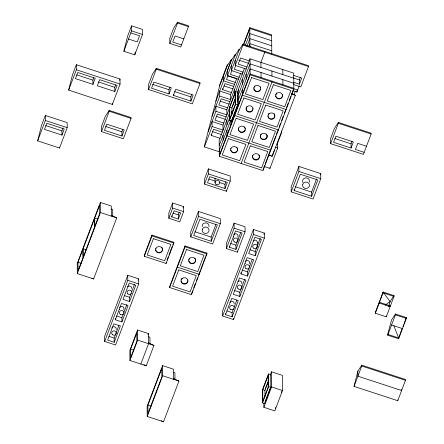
<?xml version="1.0" encoding="UTF-8"?>
<svg xmlns="http://www.w3.org/2000/svg" width="444" height="444" viewBox="0 0 444 444"><rect width="100%" height="100%" fill="white"/><g stroke="black" fill="none" stroke-linecap="round" stroke-linejoin="round"><path stroke-width="0.67" d="M155.816 248.218L155.683 250.311L156.46 251.826L157.942 252.769L159.74 252.897L161.361 252.175L162.376 250.788L162.515 249.117L161.738 247.608L160.256 246.659L158.464 246.531L156.837 247.258L155.822 248.64M187.901 279.909L187.762 282.001L186.746 283.389L185.126 284.11L183.328 283.982L181.846 283.039L181.069 281.529L181.202 279.437L182.223 278.049M202.159 226.673L202.298 225.003L203.313 223.621L204.939 222.894L206.732 223.021L208.214 223.97L208.991 225.48L208.902 226.595M230.858 148.213L230.725 150.305L231.502 151.82L232.983 152.764L234.782 152.891L236.402 152.17L237.418 150.782L237.557 149.112L236.78 147.602L235.298 146.653L233.505 146.526L231.879 147.253L230.863 148.635M238.567 127.844L238.428 129.515L239.205 131.03L240.692 131.973L242.485 132.101L244.106 131.38L245.127 129.992M237.557 148.69L237.418 150.366L236.397 151.748L234.776 152.47L232.983 152.342L231.496 151.398L230.719 149.889M253.985 87.107L253.846 89.2L254.623 90.709L256.11 91.658L257.903 91.786L259.529 91.059L260.545 89.677L260.678 87.585L260.273 86.791M252.969 107.953L252.836 110.045L251.82 111.427L250.194 112.154L248.401 112.027L246.919 111.078L246.143 109.568L246.281 107.898L247.297 106.516L248.918 105.789L250.716 105.916L252.198 106.86L252.975 108.375M252.714 155.378L252.575 157.048L253.352 158.558L254.839 159.507L256.632 159.635L258.253 158.908L259.274 157.526M260.378 135.564L260.284 136.68L261.061 138.189L262.543 139.138L264.341 139.266L265.962 138.539L266.977 137.157M282.534 94.744L282.395 96.415L281.379 97.802L279.753 98.524L277.961 98.396L276.479 97.452L275.702 95.937M309.296 182.145L309.435 180.469L308.658 178.96L307.17 178.016L305.378 177.889L303.757 178.61L302.736 179.998L302.597 181.668L302.969 182.384M135.303 52.026L134.787 54.834L123.859 51.254L127.678 36.014L131.529 25.83L142.457 29.409L142.496 34.466L134.787 54.834M223.537 75.78L223.571 80.83L215.862 101.199L204.401 146.065L204.407 146.903L219.836 151.959M357.87 371.151L354.051 386.385L397.763 400.71L405.472 380.341L405.461 379.498L361.755 365.173L357.87 371.151L357.903 376.201L401.615 390.526L401.609 389.26M388.711 306.81L390.098 301.576L393.983 295.599L383.055 292.019L375.346 312.387L375.352 313.231L386.28 316.811L393.989 296.442L393.983 295.599M387.712 334.365L391.536 319.969L395.421 313.997L406.349 317.577L406.354 318.415L398.645 338.789L387.717 335.203L387.712 334.365L398.64 337.945L398.645 338.789M45.327 115.451L41.47 125.635L37.651 140.87L59.507 148.035L67.216 127.667L67.183 122.616L45.327 115.451L45.36 120.502L37.651 140.87M76.324 64.707L72.472 74.892L68.654 90.126L112.36 104.451L120.069 84.083L120.035 79.032L76.324 64.707L76.357 69.758L68.654 90.126M61.949 135.098L64.258 128.988L46.775 123.254L44.461 129.365L61.949 135.098L61.916 130.886L63.076 127.833M92.946 84.354L95.26 78.244L77.772 72.511L75.463 78.621L92.946 84.354L92.918 80.142L93.839 77.7M123.859 51.254L131.568 30.88L131.529 25.83M114.802 91.514L117.111 85.403L99.628 79.676L97.319 85.786L114.802 91.514L114.768 87.307L115.695 84.86M119.553 80.303L120.035 79.032M101.493 131.613L109.202 111.244L109.196 110.401L131.047 117.566L131.058 118.404L123.349 138.778L101.493 131.613L101.46 126.562L105.311 116.378L109.196 110.401M121.934 136.019L124.242 129.909L106.76 124.181L104.451 130.292L121.934 136.019L121.906 131.812L122.827 129.371M111.339 216.117L111.266 206.01L100.338 202.431L77.228 263.497L77.3 273.598L93.623 278.949L116.728 217.882L111.327 215.273M78.005 262.304L82.9 249.367L82.961 257.786L78.066 270.718L78.005 262.304L81.219 263.353M83.111 248.807L94.467 218.803L94.528 227.223L83.172 257.226L83.111 248.807L86.325 249.861M94.716 218.148L99.573 205.311L99.634 213.731L94.772 226.568L94.716 218.148L97.93 219.203M77.3 273.598L100.411 212.532L100.338 202.431M148.585 89.538L156.294 69.17L156.288 68.326L200 82.651L200.005 83.494L192.296 103.863L148.585 89.538L148.551 84.488L152.403 74.303L156.288 68.326M169.802 43.412L177.511 23.044L177.506 22.2L188.434 25.78L188.439 26.623L180.73 46.992L169.802 43.412L169.769 38.362L173.621 28.177L177.506 22.2M169.025 93.945L171.34 87.834L153.852 82.107L151.543 88.217L169.025 93.945L168.998 89.738L169.919 87.296M173.399 95.377L175.707 89.266L193.196 94.999L190.881 101.11L173.399 95.377L173.388 94.178M190.881 101.11L190.853 96.897L191.775 94.455M127.761 275.28L104.64 336.391L104.673 341.442L115.601 345.021L138.722 283.916L138.689 278.865L127.761 275.28L127.794 280.331L104.673 341.442M115.335 319.752L121.506 303.457L128.061 305.605L121.895 321.9L115.335 319.752L115.329 318.548M151.959 235.087L144.25 255.455L144.256 256.299L166.112 263.464L173.82 243.09L173.815 242.252L151.959 235.087L151.965 235.931L144.256 256.299M114.186 342.269L120.352 325.974L113.797 323.826L107.631 340.121L114.186 342.269L114.158 338.062L118.898 325.524M121.895 321.9L121.867 317.688L123.288 313.93M123.759 312.676L126.845 304.529M129.604 301.531L135.77 285.237L129.21 283.083L123.044 299.384L129.604 301.531L129.57 297.319L130.997 293.562M131.707 291.68L134.554 284.16M138.201 280.147L138.689 278.865M172.644 202.997L168.787 213.181L168.825 218.232L179.748 221.817L183.605 211.627L183.572 206.577L172.644 202.997L172.677 208.047L168.825 218.232M215.862 101.199L219.63 85.947L227.339 65.579L231.224 59.601L231.23 60.445L223.521 80.814L234.499 84.41M171.778 216.911L174.092 210.8L180.647 212.948L178.338 219.064L171.778 216.911L171.773 215.712M227.461 75.696L235.17 55.322L235.165 54.484L231.28 60.462L227.422 70.646L227.461 75.696L238.389 79.276M212.043 116.433L219.752 96.065L219.719 91.014L230.641 94.594L230.68 99.645L219.752 96.065M227.866 75.824L226.479 79.493L235.27 82.373M231.413 92.557L222.672 89.694L224.986 83.583L233.727 86.447M208.225 131.668L215.934 111.3L215.895 106.249L226.823 109.829L226.862 114.879L215.934 111.3M242.269 72.877L242.274 74.142L231.352 70.563L239.055 50.189L242.94 44.217L308.508 65.701L308.513 66.539L300.804 86.913L293.734 84.593M232.034 70.097L230.414 74.376L239.161 77.239M178.338 219.064L178.305 214.852L179.232 212.41M204.407 146.903L212.115 126.534L212.077 121.484L223.005 125.064L223.043 130.114L212.115 126.534M246.165 69.009L235.237 65.429L242.946 45.055L242.94 44.217M243.301 44.861L249.8 27.678L271.656 34.837L271.789 53.99M235.692 65.573L234.304 69.242L243.046 72.106M243.784 44.433L249.811 28.516L271.661 35.681M183.089 207.853L183.572 206.577M140.848 364.058L148.557 343.689L148.485 333.588L137.557 330.009L129.848 350.377L129.92 360.478L146.243 365.828L153.946 345.46L148.551 342.851M219.958 138.262L211.216 135.398L213.531 129.287L222.272 132.151M245.266 45.665L249.844 33.566L271.7 40.731M130.625 349.184L136.791 332.889L136.852 341.303L130.686 357.603L130.625 349.184L133.838 350.238M246.986 46.259L249.878 38.617L271.734 45.782M167.072 260.073L168.276 256.893M168.998 254.984L172.372 246.07M172.849 244.794L173.815 242.252M129.92 360.478L137.629 340.11L137.557 330.009M230.641 94.594L236.885 78.094M248.951 46.215L249.917 43.673L271.767 50.832M226.823 109.829L240.548 73.571M235.509 91.542L229.343 107.837L229.431 120.463L231.613 121.179L237.779 104.884L237.695 92.258L235.509 91.542L235.598 104.168L229.431 120.463M223.005 125.064L244.433 68.437M208.364 168.875L204.512 179.06L204.545 184.11L226.401 191.275L230.253 181.091L230.22 176.04L208.364 168.875L208.397 173.926L204.545 184.11M229.787 112.293L219.186 140.298L219.297 156.294L263.009 170.618L293.839 89.139L293.728 73.143L250.022 58.824L237.251 92.557M232.24 106.671L235.081 99.151M237.218 93.506L237.695 92.258M231.962 114.885L231.912 107.953L235.592 98.229M219.225 145.349L229.82 117.344M238.495 94.428L250.055 63.875L293.767 78.194M148.002 334.865L148.485 333.588M219.258 150.399L230.58 120.485M238.528 99.478L250.089 68.925L293.8 83.244M231.996 119.741L237.146 106.127M185.054 245.932L169.636 286.674L169.641 287.512L191.497 294.677L206.915 253.935L206.91 253.097L185.054 245.932L185.059 246.775L169.641 287.512M219.292 155.45L250.127 73.976L293.834 88.3M219.297 156.294L250.133 74.82L250.022 58.824M198.435 211.449L190.726 231.818L190.765 236.868L212.621 244.034L220.324 223.665L220.291 218.614L198.435 211.449L198.474 216.5L190.765 236.868M224.986 188.522L227.3 182.412L209.812 176.679L207.503 182.789L224.986 188.522L224.958 184.31L225.879 181.868M211.205 241.281L217.371 224.986L199.883 219.253L193.717 235.548L211.205 241.281L211.172 237.068L215.917 224.536M173.554 379.293L173.482 369.192L162.56 365.612L147.142 406.349L147.214 416.45L163.531 421.8L178.949 381.063L173.549 378.454M147.919 405.156L161.794 368.492L161.849 376.906L147.974 413.575L147.919 405.156L151.132 406.21M191.492 293.834L192.718 290.598M193.695 288.012L195.41 283.488M196.387 280.902L197.608 277.667M198.59 275.08L200.299 270.551M200.793 269.258L202.991 263.442M203.485 262.149L205.195 257.62M205.683 256.327L206.91 253.097M241.153 163.453L271.989 81.979L271.983 81.135M147.214 416.45L162.626 375.713L162.56 365.612M234.105 223.138L226.396 243.506L226.429 248.557L237.357 252.137L245.066 231.768L245.033 226.718L234.105 223.138L234.138 228.188L226.429 248.557M229.387 247.236L235.553 230.941L242.108 233.089L235.942 249.384L229.387 247.236L229.376 246.037M263.003 169.774L264.718 165.251M265.207 163.958L275.73 136.147M276.462 134.21L278.421 129.038L278.427 129.881L234.715 115.557L234.71 114.713M279.154 127.095L280.619 123.216M281.601 120.629L283.311 116.106M284.293 113.52L286.003 108.991M286.497 107.698L288.206 103.169M289.188 100.583L290.898 96.059M291.386 94.766L293.101 90.237M235.942 249.384L235.914 245.177L240.659 232.639M293.767 82.318L299.389 84.16L299.361 79.948L300.283 77.506M294.028 94.533L295.182 91.475M272.411 155.45L274.492 149.95M299.389 84.16L301.704 78.05L293.584 75.386M268.62 155.128L272.216 156.305L295.321 95.244L291.725 93.501M277.161 144.239L281.496 132.784L281.485 130.891M293.057 90.781L296.914 92.047L299.306 85.731M264.102 166.467L269.969 168.387L277.678 148.019L277.644 142.968M253.407 229.465L222.572 310.939L222.611 315.989L233.538 319.575L264.369 238.095L264.335 233.044L253.407 229.465L253.441 234.515L222.611 315.989M225.569 314.668L231.735 298.374L238.289 300.521L232.123 316.822L225.569 314.668L225.558 313.47M240.981 273.931L247.147 257.637L253.707 259.784L247.541 276.079L240.981 273.931L240.975 272.727M232.123 316.822L232.095 312.609L233.516 308.852M234.227 306.971L236.835 300.077M239.832 296.448L245.998 280.153L239.438 278.005L233.272 294.3L239.832 296.448L239.799 292.241L244.544 279.703M247.541 276.079L247.508 271.872L248.934 268.109M249.406 266.855L252.253 259.335M255.245 255.711L261.411 239.416L254.856 237.268L248.69 253.563L255.245 255.711L255.217 251.504L260.201 238.339M263.847 234.338L264.335 233.044M298.879 166.445L291.17 186.813L291.203 191.864L313.059 199.023L320.768 178.655L320.735 173.604L298.879 166.445L298.912 171.495L291.203 191.864M294.161 190.543L300.327 174.248L317.81 179.975L311.644 196.27L294.161 190.543L294.15 189.338M311.644 196.27L311.616 192.063L316.594 178.899M330.625 143.634L338.334 123.266L338.328 122.422L371.112 133.161L371.117 134.005L363.408 154.373L330.625 143.634L330.591 138.584L334.449 128.399L338.328 122.422M320.252 174.875L320.735 173.604M351.065 148.041L353.38 141.93L335.897 136.203L333.583 142.313L351.065 148.041L351.038 143.834L351.964 141.386M268.52 373.959L262.354 390.254L262.443 402.88L264.624 403.596L270.79 387.301L270.707 374.675L268.52 373.959L268.609 386.585L262.443 402.88M262.743 389.654L268.137 375.396L268.22 387.185L262.826 401.443L262.743 389.654L264.924 390.376L264.968 396.614M270.263 374.98L271.467 371.795L282.395 375.38L282.501 390.531L274.797 410.9L263.869 407.32L263.836 403.185M265.251 389.088L267.86 382.195M264.924 390.376L268.359 381.302M265.007 402.159L270.402 387.901M263.869 407.32L271.573 386.952L271.467 371.795M375.352 313.231L383.061 292.862L383.055 292.019L390.098 301.576L385.181 305.178M354.051 386.385L361.76 366.017L361.755 365.173M387.717 335.203L395.426 314.835L395.421 313.997M402.253 328.399L398.64 337.945L393.817 325.746M402.974 326.49L403.696 324.575M404.179 323.304L406.349 317.577M235.17 55.322L239.05 49.351L239.055 50.189M254.323 86.647L255 85.725M253.985 87.529L255.006 86.142L256.626 85.42L258.419 85.548L259.907 86.491L260.684 88.006M246.953 106.554L246.276 107.476L246.137 109.146L246.914 110.661L248.396 111.605L250.194 111.733L251.815 111.011L252.83 109.624M260.539 89.255L259.524 90.637L257.903 91.364L256.105 91.236L254.623 90.287L253.846 88.778M276.856 92.885L275.841 94.267L275.702 96.359L276.479 97.874L277.966 98.818L279.759 98.945L281.379 98.224L282.401 96.836L282.539 95.166L281.762 93.656L280.275 92.707L278.482 92.58L276.862 93.307L275.841 94.689M269.147 113.253L268.132 114.635L267.993 116.728L268.77 118.243L270.257 119.186L272.05 119.314L273.676 118.592L274.692 117.205L274.825 115.113L274.048 113.603M268.132 115.057L269.153 113.675L270.773 112.948L272.566 113.076L274.053 114.025L274.83 115.534M260.423 135.009L261.1 134.082M274.686 116.789L273.671 118.171L272.05 118.898L270.252 118.77L268.77 117.821L267.993 116.311M189.594 258.142L188.911 259.063L188.778 261.155L189.555 262.67L191.037 263.614L192.829 263.742L194.455 263.02L195.471 261.633L195.61 259.962L194.833 258.452L193.351 257.503L191.558 257.376L189.932 258.103L188.916 259.485M181.208 279.853L182.223 278.471L183.849 277.744L185.642 277.872L187.124 278.821L187.901 280.331M187.762 281.585L186.746 282.967L185.12 283.694L183.328 283.566L181.84 282.617L181.063 281.108M177.511 23.044L188.439 26.623M242.946 45.055L308.513 66.539M183.816 38.844L175.069 35.981L172.76 42.091L181.502 44.955M249.251 60.861L240.509 57.998L238.195 64.108L246.936 66.972M238.811 60.107L248.523 63.292M293.534 78.039L299.361 79.948M131.568 30.88L142.496 34.466M130.797 32.917L139.538 35.786L137.224 41.897L128.483 39.028M293.939 88.778L297.685 90.01M250.133 74.82L293.839 89.139M291.73 94.061L295.321 95.244M227.744 75.708L236.807 78.677M338.334 123.266L371.117 134.005M223.937 85.908L233.006 88.878M242.424 95.188L286.136 109.507M156.294 69.17L200.005 83.494M366.494 146.226L357.753 143.362L355.439 149.473L364.18 152.336M229.909 101.682L221.168 98.818L218.853 104.928L227.594 107.792M235.598 104.168L237.779 104.884M334.848 138.528L351.038 143.834M220.119 101.143L229.187 104.112M231.912 107.953L229.731 107.237L229.809 119.02L235.209 104.762L235.126 92.979M152.808 84.432L168.998 89.738M174.664 91.597L190.853 96.897M226.09 116.916L217.349 114.053L215.035 120.163L223.776 123.027M76.357 69.758L120.069 84.083M216.3 116.378L225.369 119.347M76.729 74.836L92.918 80.142M98.585 82.001L114.768 87.307M275.108 147.175L277.678 148.019M227.006 135.925L270.718 150.25M212.482 131.613L221.55 134.582M298.912 171.495L320.768 178.655M109.202 111.244L131.058 118.404M295.426 186.758L311.616 192.063M105.716 126.507L121.906 131.812M45.36 120.502L67.216 127.667M208.397 173.926L230.253 181.091M45.732 125.58L61.916 130.886M208.769 179.01L215.246 181.13M219.774 182.612L224.958 184.31M172.677 208.047L183.605 211.627M198.474 216.5L220.324 223.665M234.138 228.188L245.066 231.768M253.441 234.515L264.369 238.095M173.06 213.131L178.305 214.852M383.061 292.862L393.989 296.442M194.983 231.768L211.172 237.068M230.669 243.456L235.914 245.177M249.972 249.783L255.217 251.504M111.044 209.069L112.687 209.607L112.737 216.733M379.204 302.203L390.132 305.783M379.209 303.047L390.137 306.626M100.411 212.532L116.728 217.882M395.426 314.835L406.354 318.415M151.965 235.931L173.82 243.09M185.059 246.775L206.915 253.935M242.263 270.152L247.508 271.872M391.569 325.019L402.497 328.604M177.35 267.144L199.206 274.303M234.554 290.52L239.799 292.241M226.845 310.889L232.095 312.609M127.794 280.331L138.722 283.916M361.76 366.017L405.472 380.341M124.326 295.604L129.57 297.319M116.617 315.973L121.867 317.688M148.268 336.646L149.906 337.185L149.95 343.662M137.629 340.11L153.946 345.46M271.573 386.952L282.501 390.531M268.609 386.585L270.79 387.301M108.913 336.341L114.158 338.062M173.265 372.25L174.903 372.788L174.953 379.265M162.626 375.713L178.949 381.063M269.813 155.145L272.216 156.305M91.819 278.077L93.623 278.949M143.839 364.668L146.243 365.828M161.133 420.64L163.531 421.8M266.345 133.971L267.116 135.487L266.983 137.579L265.967 138.961L264.341 139.688L262.548 139.56L261.066 138.611L260.289 137.102L260.428 135.426L261.444 134.044L263.064 133.317L264.863 133.444L266.345 134.393L267.122 135.903M244.489 126.812L245.266 128.322L245.127 130.414L244.111 131.801L242.485 132.523L240.692 132.395L239.211 131.452L238.434 129.937L238.572 128.266L239.588 126.884L241.214 126.157L243.007 126.285L244.489 127.234L245.266 128.743M259.002 155.061L259.413 155.855L259.274 157.947L258.258 159.329L256.632 160.056L254.839 159.929L253.358 158.98L252.581 157.47L252.719 155.8L253.735 154.412L255.361 153.691L257.154 153.818L258.636 154.762L259.413 156.277M236.78 147.18L237.146 147.896M194.833 258.031L195.61 259.54L195.471 261.211L194.45 262.598L192.829 263.32L191.037 263.192L189.549 262.249L188.772 260.739M161.738 247.186L162.515 248.696L162.376 250.372L161.361 251.754L159.735 252.481L157.942 252.353L156.454 251.404L155.678 249.894M397.757 399.866L397.763 400.71M386.274 315.967L386.28 316.811M296.903 90.781L296.914 92.047M282.8 69.564L282.839 74.614M282.872 79.665L282.906 84.715M281.724 391.203L281.735 392.568M275.558 407.498L275.563 408.863M271.911 71.034L271.944 76.085M269.963 167.549L269.969 168.387M264.796 51.376L264.802 52.22L260.95 62.404L260.983 67.455M261.017 72.505L261.055 77.556M257.337 242.258L257.37 246.464M249.8 27.678L249.939 46.825M246.204 74.059L246.237 79.11M242.313 79.193L242.346 84.243M242.38 89.294L242.418 94.344M238.456 89.377L238.561 104.529M237.318 95.083L237.368 102.015M237.351 250.877L237.357 252.137M235.203 60.378L235.237 65.429M234.532 89.46L234.571 94.511M233.527 318.309L233.538 319.575M231.313 65.512L231.352 70.563M231.546 111.211L231.557 113.203M231.607 119.847L231.613 121.179M230.825 120.479L230.858 124.897M227.339 65.579L227.334 64.735L219.625 85.104L219.63 85.947M226.895 119.93L226.928 124.98M226.967 130.031L227.001 135.081M226.39 190.01L226.401 191.275M223.077 135.165L223.11 140.215M222.666 88.489L222.672 89.694M215.085 182.623L215.051 178.416A2.32 2.159 -0.4 0 0 215.09 178.788M211.211 134.193L211.216 135.398M166.106 262.62L166.112 263.464M112.354 103.607L112.36 104.451M59.502 147.192L59.507 148.035M233.699 234.898A2.32 2.159 -0.4 0 1 236.857 234.071A2.32 2.159 -0.4 0 1 237.74 237.013M233.722 237.057A2.32 2.159 -0.4 0 1 233.439 236.352M253.23 240.909A2.32 2.159 -0.4 0 1 257.309 242.629M245.81 261.011A2.32 2.159 -0.4 0 1 249.334 263.708M245.321 263.747A2.32 2.159 -0.4 0 1 245.144 263.409M245.293 261.588A2.32 2.159 -0.4 0 1 245.526 261.277M237.818 281.651A2.32 2.159 -0.4 0 1 241.791 283.733M229.881 302.331A2.32 2.159 -0.4 0 1 234.182 303.74M266.816 137.079A2.32 2.159 -0.4 0 1 267.31 136.064M127.589 286.73A2.32 2.159 -0.4 0 1 131.663 288.45M120.163 306.832A2.32 2.159 -0.4 0 1 123.687 309.529M119.675 309.568A2.32 2.159 -0.4 0 1 119.497 309.229M119.652 307.409A2.32 2.159 -0.4 0 1 119.88 307.098M112.171 327.467A2.32 2.159 -0.4 0 1 116.145 329.553M111.777 328.122A2.32 2.159 -0.4 0 1 111.944 327.777M202.325 229.215L202.187 230.886L202.964 232.395L204.451 233.344L206.244 233.472L207.864 232.745L208.885 231.363L209.024 229.687L208.247 228.177L206.76 227.234L204.967 227.106L203.346 227.828L202.325 229.215M302.769 184.204L302.63 185.875L303.407 187.385L304.889 188.334L306.682 188.461L308.308 187.734L309.324 186.352L309.462 184.682L308.685 183.167L307.204 182.223L305.405 182.096L303.785 182.823L302.769 184.204M153.38 238.683L147.214 254.978L164.696 260.706L170.862 244.411L153.38 238.683M178.766 269.897L172.599 286.191L190.082 291.924L196.248 275.624L178.766 269.897M186.474 249.528L180.308 265.823L197.791 271.55L203.957 255.256L186.474 249.528M228.421 138.678L222.255 154.973L239.738 160.7L245.904 144.405L228.421 138.678M236.13 118.309L229.964 134.604L247.447 140.332L253.613 124.037L236.13 118.309M243.839 97.941L237.673 114.236L255.156 119.963L261.322 103.668L243.839 97.941M251.548 77.572L245.382 93.867L262.865 99.595L269.031 83.3L251.548 77.572M250.277 145.837L244.111 162.132L261.594 167.865L267.76 151.571L250.277 145.837M257.986 125.469L251.82 141.764L269.303 147.497L275.469 131.202L257.986 125.469M265.695 105.1L259.529 121.395L277.012 127.123L283.178 110.828L265.695 105.1M273.399 84.732L267.233 101.027L284.721 106.754L290.887 90.459L273.399 84.732M234.277 241.836A2.32 2.159 -0.4 0 0 238.034 240.515A2.32 2.159 -0.4 0 0 234.932 238.145A2.32 2.159 -0.4 0 0 234.277 241.836M253.579 248.157A2.32 2.159 -0.4 0 0 257.337 246.842A2.32 2.159 -0.4 0 0 254.24 244.466A2.32 2.159 -0.4 0 0 253.579 248.157M245.871 268.526A2.32 2.159 -0.4 0 0 249.628 267.21A2.32 2.159 -0.4 0 0 246.531 264.84A2.32 2.159 -0.4 0 0 245.871 268.526M238.162 288.9A2.32 2.159 -0.4 0 0 241.919 287.579A2.32 2.159 -0.4 0 0 238.822 285.209A2.32 2.159 -0.4 0 0 238.162 288.9M230.458 309.268A2.32 2.159 -0.4 0 0 234.216 307.947A2.32 2.159 -0.4 0 0 231.113 305.577A2.32 2.159 -0.4 0 0 230.458 309.268M215.928 184.271A2.32 2.159 -0.4 0 0 219.686 182.95A2.32 2.159 -0.4 0 0 216.583 180.58A2.32 2.159 -0.4 0 0 215.928 184.271M127.933 293.978A2.32 2.159 -0.4 0 0 131.69 292.657A2.32 2.159 -0.4 0 0 128.594 290.287A2.32 2.159 -0.4 0 0 127.933 293.978M120.224 314.346A2.32 2.159 -0.4 0 0 123.987 313.031A2.32 2.159 -0.4 0 0 120.885 310.656A2.32 2.159 -0.4 0 0 120.224 314.346M112.521 334.715A2.32 2.159 -0.4 0 0 116.278 333.4A2.32 2.159 -0.4 0 0 113.176 331.024A2.32 2.159 -0.4 0 0 112.521 334.715"/></g></svg>
